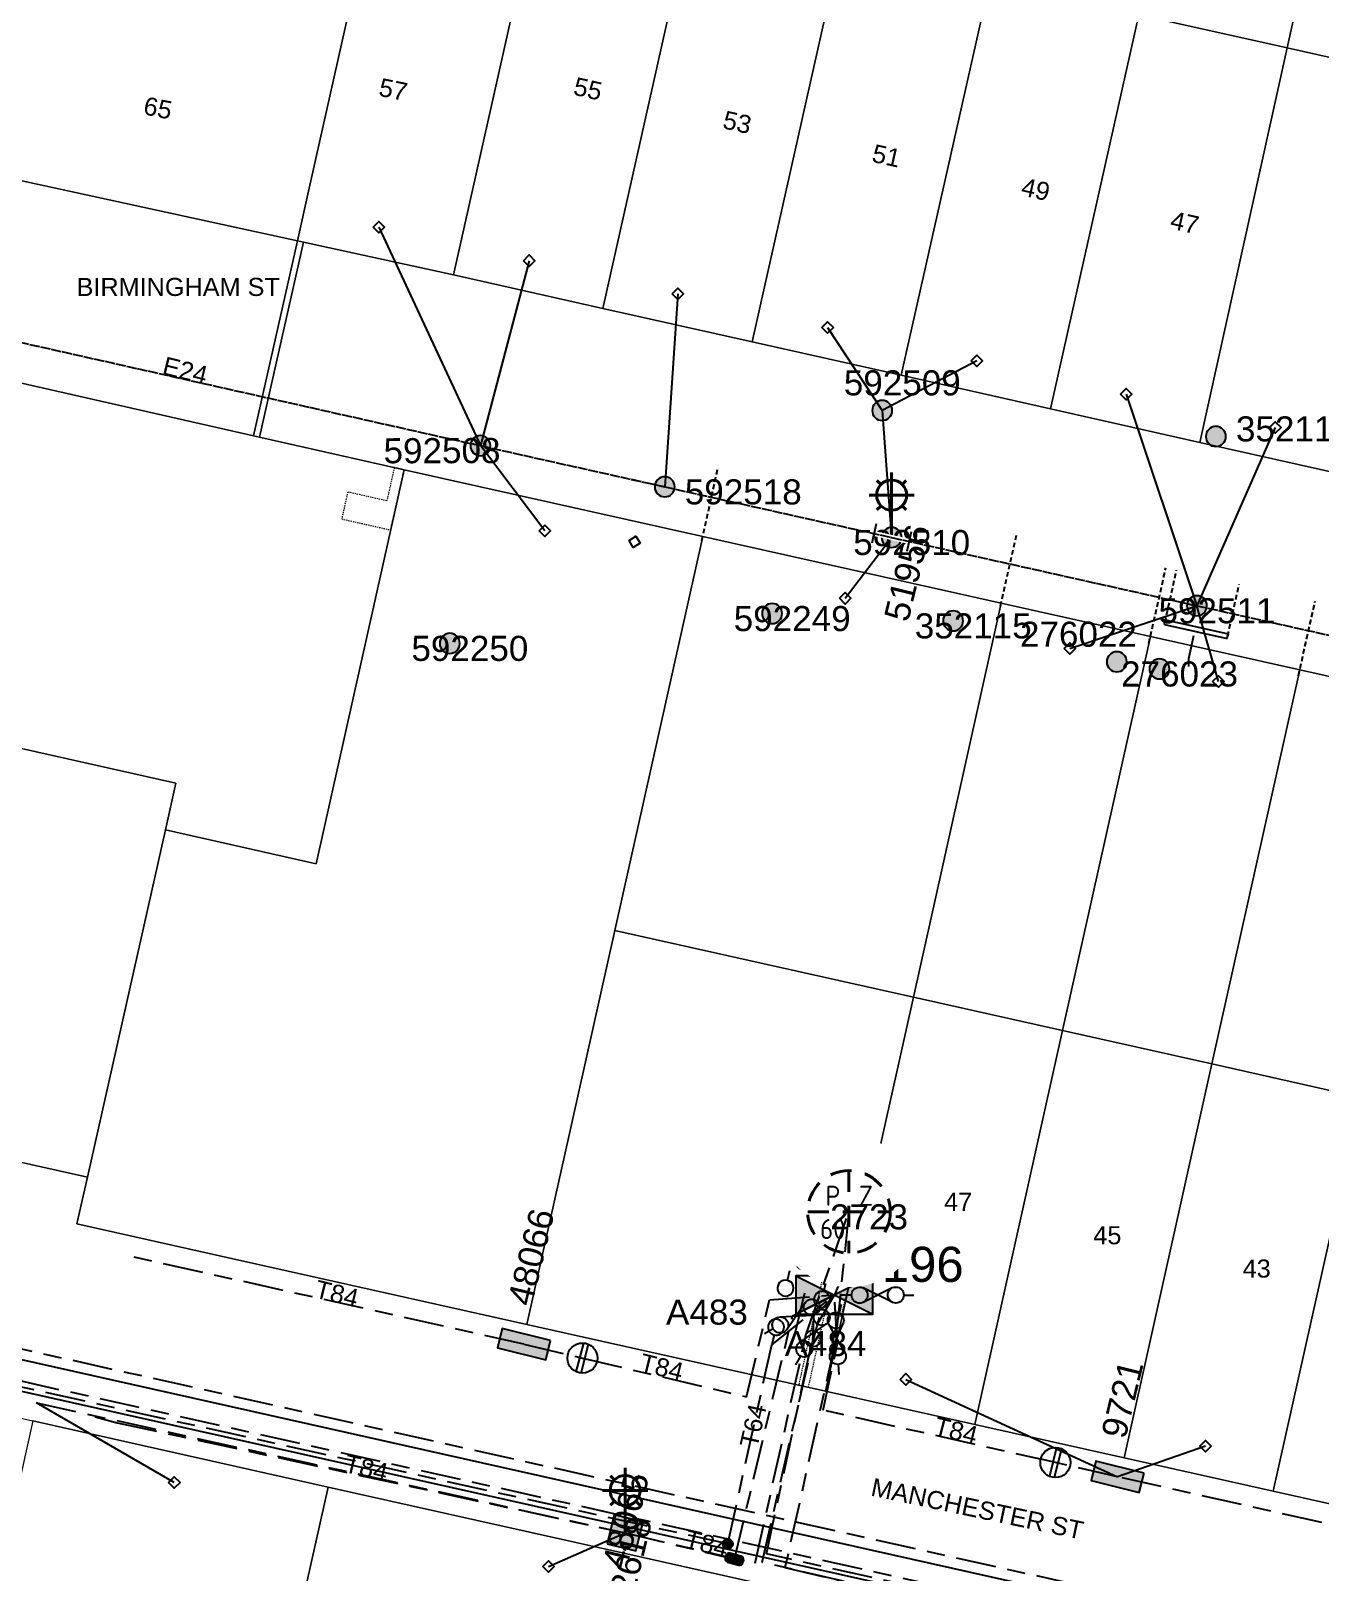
# Model space of a CAD drawing. Header units: metres. Extents: x 311347 to 316656, y 6252667 to 6255486.
# Drawn here: x 313749 to 313877.4, y 6254747.2 to 6254900.8 of the extents above; entities that cross this region are included whole.
import ezdxf
from ezdxf.enums import TextEntityAlignment as Align

# ---------------------------------------------------------------- set-up
doc = ezdxf.new("R2010")
doc.units = ezdxf.units.M
for name, pattern in [('Cable Exist OH', [1, 1, 0]), ('Cable Exist UG', [8.2, 4, -1.2, 1.8, -1.2]), ('Dash', [5, 3, -2]), ('DASHED', [0.75, 0.5, -0.25]), ('HIDDEN', [0.375, 0.25, -0.125]), ('HIDDEN2', [0.1875, 0.125, -0.0625])]:
    doc.linetypes.add(name, pattern=pattern)
doc.layers.get('0').update_dxf_attribs({"color": 6})
for name, color, linetype in [('_User_HV_Exist', 7, 'Continuous'), ('_User_LV_Exist', 7, 'Continuous'), ('Duct_SP_EXT', 7, 'Continuous'), ('Equip_HV_EXT', 7, 'Continuous'), ('Equip_LV_EXT', 7, 'Continuous'), ('Equip_SL_EXT', 7, 'Continuous'), ('Equip_SP_SL_EXT', 7, 'Continuous'), ('Mains_HV_EXT', 7, 'Continuous'), ('Mains_LV_EXT', 7, 'Continuous'), ('Mains_SL_EXT', 7, 'Continuous'), ('Mains_TR_EXT', 7, 'Continuous'), ('Services_SP_EXT', 7, 'Continuous'), ('Sub_SP_EXT', 7, 'Continuous'), ('SupportsOH_SP_TR_HV_LV_SL_EXT', 7, 'Continuous'), ('SupportsUG_SP_LV_EXT', 7, 'Continuous'), ('SupportsUG_SP_LV_SL_EXT', 7, 'Continuous')]:
    doc.layers.add(name, color=color, linetype=linetype)
for name, color, linetype, lineweight in [('Cadastre Buildings_SP_EXT', 9, 'Continuous', 5), ('Cadastre Land Parcels_SP_EXT', 9, 'Continuous', 5), ('Cadastre Other Property_SP_EXT', 9, 'HIDDEN', 5), ('Cadastre Roads_SP_EXT', 7, 'Continuous', 5)]:
    doc.layers.add(name, color=color, linetype=linetype, lineweight=lineweight)
doc.layers.add('UNKNOWN_FEATURES', color=1, linetype='DASHED', plot=False)
doc.styles.add('COLUMN_LABEL', font='arial.ttf')
doc.styles.add('iecARIAL', font='arial.ttf', dxfattribs={"height": 2})
doc.styles.add('IESYMBOL1', font='isocp.shx')
doc.styles.add('POLE_LABEL', font='arial.ttf')
doc.styles.add('SLCP_LABEL', font='arial.ttf', dxfattribs={"height": 3.5})
doc.styles.get("Standard").update_dxf_attribs({"font": 'arial.ttf'})
doc.styles.add('SWITCH_LABEL', font='arial.ttf', dxfattribs={"height": 2.5})
doc.linetypes.add('Cable P UG', pattern='A,6,-0.5,["P",Standard,S=1.7,R=0,X=0.5,Y=-1],-2.9', length=9.4)

# ---------------------------------------------------------------- blocks, each defined once
blk = doc.blocks.new('SUB_PADMOUNT_EXT')
for points in [[(0, 0), (-3.84, 1.92), (-3.84, -1.92)], [(0, 0), (3.84, 1.92), (3.84, -1.92)]]:
    blk.add_hatch(color=256).paths.add_polyline_path(points)
for p, q in [((3.84, 1.92), (-3.84, -1.92)), ((-3.84, 1.92), (3.84, -1.92))]:
    blk.add_line(p, q)
blk.add_lwpolyline([(-3.84, -1.92), (3.84, -1.92), (3.84, 1.92), (-3.84, 1.92)], close=True)
for tag, height, flags, p in [('ASSET_NUM', 3.5, 8, (2, 2)), ('STREET_CODE', 0.2, 9, (1.5, 0)), ('CONSTRUCTED_VOLTAGE', 0.2, 9, (1.5, -0.2)), ('OPERATING_VOLTAGE', 0.2, 9, (1.5, -0.6)), ('ORIENTATION', 0.2, 9, (1.5, -0.8)), ('OWNED_BY', 0.2, 9, (1.5, -1)), ('OPERATED_BY', 0.2, 9, (1.5, -1.2)), ('SECONDARY_VOLTAGE', 0.2, 9, (1.5, -1.6)), ('NO_PHASES', 0.2, 9, (1.5, -0.4)), ('MAINTAINED_BY', 0.2, 9, (1.5, -1.4)), ('STATE', 0.2, 9, (1.5, -1.8)), ('SUBSTATION_TYPE', 0.2, 9, (1.5, -2.2)), ('STREETNAME', 0.2, 9, (1.5, -3)), ('PARENT', 0.2, 9, (1.5, -2)), ('USAGE', 0.2, 9, (1.5, -2.4)), ('LEGEND', 0.2, 9, (1.5, -2.6)), ('LOCATION', 0.2, 9, (1.5, -2.8)), ('SUBURB', 0.2, 9, (1.5, -3.2)), ('Z', 0.2, 1, (1.5, -3.6)), ('NOTES', 0.2, 9, (1.5, -3.4))]:
    blk.add_attdef(tag, text='', height=height, dxfattribs=dict(flags=flags)).set_placement(p, align=Align.MIDDLE_LEFT)
blk = doc.blocks.new('COLUMN_EXT')
blk.add_hatch(color=256).paths.add_polyline_path([(-1.49, 1.48), (-1.49, -1.49), (1.48, -1.49), (1.48, 1.48)])
blk.add_lwpolyline([(-1.49, -1.49), (1.48, -1.49), (1.48, 1.48), (-1.49, 1.48)], close=True)
for tag, height, style, flags, p in [('ASSET_NUM', 2.5, 'COLUMN_LABEL', 8, (2, 2)), ('STRUCTURE_PLANT_NUMBER', 0.2, 'POLE_LABEL', 9, (1.81, 0.03)), ('STREET_CODE', 0.2, 'COLUMN_LABEL', 9, (1.81, -0.2))]:
    blk.add_attdef(tag, text='', height=height, dxfattribs=dict(style=style, flags=flags)).set_placement(p, align=Align.MIDDLE_LEFT)
at = {"flags": 9}
for tag, p in [('COLUMN_TYPE', (1.81, -0.4)), ('OWNED_BY', (1.81, -0.6)), ('STATE', (1.81, -0.8)), ('USAGE', (1.81, -1)), ('STREETNAME', (1.81, -1.6)), ('LEGEND', (1.81, -1.2)), ('LOCATION', (1.81, -1.4)), ('SUBURB', (1.81, -1.8)), ('NOTES', (1.81, -2))]:
    blk.add_attdef(tag, text='', height=0.2, dxfattribs=at).set_placement(p, align=Align.MIDDLE_LEFT)
at = {"flags": 1}
blk.add_attdef('Z', (1.81, -2.35), '', height=0.2, dxfattribs=at)
blk = doc.blocks.new('PILLAR_EXT')
blk.add_hatch(color=256).paths.add_polyline_path([(-2.475, 0.99), (-2.475, -0.99), (2.475, -0.99), (2.475, 0.99)])
blk.add_lwpolyline([(-2.475, -0.99), (2.475, -0.99), (2.475, 0.99), (-2.475, 0.99)], close=True)
at = {"style": 'iecARIAL', "flags": 8}
blk.add_attdef('ASSET_NUM', (1.5, 3.5), '', height=2.5, dxfattribs=at)
for tag, p, flags in [('OWNED_BY', (0, -0.2), 9), ('STATE', (0, -0.4), 9), ('SUPPORT_TYPE', (0, -0.6), 9), ('USAGE', (0, -0.8), 9), ('LEGEND', (0, -1), 9), ('LOCATION', (0, -1.2), 9), ('NOTES', (0, -1.4), 9), ('PARENT', (0, -1.6), 9), ('STREETNAME', (0, -1.8), 9), ('SUBURB', (0, -2), 1)]:
    blk.add_attdef(tag, p, '', height=0.2, dxfattribs=dict(flags=flags))
blk = doc.blocks.new('SL_LANTERN_EXT')
at = {"lineweight": 40}
for p, q in [((0, 1.97), (0, 6.47)), ((-1.46, 5.68), (-1.06, 5.28)), ((1.46, 5.68), (1.06, 5.28)), ((-2.25, 4.22), (2.25, 4.22)), ((-1.46, 2.76), (-1.06, 3.16)), ((1.46, 2.76), (1.06, 3.16)), ((0, 0), (0, 2.72))]:
    blk.add_line(p, q, dxfattribs=at)
blk.add_circle((0, 4.22), 1.5, dxfattribs=at)
at = {"style": 'iecARIAL', "flags": 8}
blk.add_attdef('ASSET_NUM', (1.5, 1.5), '', height=2.5, dxfattribs=at)
for tag, p, height, flags in [('OPERATING_VOLTAGE', (0.98, -1.65), 0.2, 9), ('CONSTRUCTED_VOLTAGE', (0.98, -0.65), 0.2, 9), ('CONTROL_TYPE', (0.98, -0.85), 0.2, 9), ('LANTERN_PURPOSE', (0.98, -1.05), 0.2, 9), ('LANTERN_TYPE', (0.98, -1.25), 0.2, 9), ('NO_PHASES', (0.98, -1.45), 0.2, 9), ('LNUMBER', (2.18, -3.25), 2.5, 8), ('ORIENTATION', (0.98, -1.85), 0.2, 9), ('OWNED_BY', (0.98, -2.05), 0.2, 9), ('STATE', (0.98, -2.25), 0.2, 9), ('USAGE', (0.98, -2.45), 0.2, 9), ('CEXIST', (0.98, -2.65), 0.2, 9), ('CNEW', (0.98, -2.85), 0.2, 9), ('CNUMBER', (0.98, -3.05), 0.2, 9), ('CREMOVE', (0.98, -3.25), 0.2, 9), ('CREPLACE', (0.98, -3.45), 0.2, 9), ('LKINGHEIGHT', (0.98, -3.65), 0.2, 9), ('LBRACKET', (0.98, -3.85), 0.2, 9), ('LBRACKETVOCAB', (0.98, -4.05), 0.2, 9), ('LCATEGORY', (0.98, -4.25), 0.2, 9), ('LCHARGE1', (0.98, -4.45), 0.2, 9), ('LCHARGE1PERCENT', (0.98, -4.65), 0.2, 9), ('LCHARGE2', (0.98, -4.85), 0.2, 9), ('LCHARGE2PERCENT', (0.98, -5.05), 0.2, 9), ('LCHARGE3', (0.98, -5.25), 0.2, 9), ('LCHARGE3PERCENT', (0.98, -5.45), 0.2, 9), ('LEXIST', (0.98, -5.65), 0.2, 9), ('LLAMP', (0.98, -5.85), 0.2, 9), ('LLAMPVOCAB', (0.98, -6.05), 0.2, 9), ('LMAST', (0.98, -6.25), 0.2, 9), ('LMASTVOCAB', (0.98, -6.45), 0.2, 9), ('LNEW', (0.98, -6.65), 0.2, 9), ('LANTNUMBER', (0.98, -6.85), 0.2, 9), ('LOUTREACH', (0.98, -7.25), 0.2, 9), ('LOUTREACHVOCAB', (0.98, -7.45), 0.2, 9), ('LRATECODE', (0.98, -7.65), 0.2, 9), ('LREMOVE', (0.98, -7.85), 0.2, 9), ('STREETNAME', (0.98, -9.25), 0.2, 9), ('LREPLACE', (0.98, -8.05), 0.2, 9), ('LTYPE', (0.98, -8.25), 0.2, 9), ('LTYPEVOCAB', (0.98, -8.45), 0.2, 9), ('LEGEND', (0.98, -8.65), 0.2, 9), ('LOCATION', (0.98, -8.85), 0.2, 9), ('NOTES', (0.98, -9.05), 0.2, 9), ('SUBURB', (0.98, -9.45), 0.2, 1)]:
    blk.add_attdef(tag, p, '', height=height, dxfattribs=dict(flags=flags))
blk = doc.blocks.new('CCP_EXT')
at = {"flags": 9}
for tag, p in [('LIFE_SUPPORT', (0, -1.6)), ('STATE', (0, -1.8)), ('NOTES', (0, -2))]:
    blk.add_attdef(tag, text='', height=0.2, dxfattribs=at).set_placement(p, align=Align.MIDDLE_LEFT)
blk.add_wipeout([(0, 0.57), (0.57, 0), (0, -0.57), (-0.57, 0)])
blk.add_lwpolyline([(-0.57, 0), (0, 0.57), (0.57, 0), (0, -0.57), (-0.57, 0)])
at = {"flags": 1}
blk.add_attdef('Z', (0, 0), '', height=0.2, dxfattribs=at)
at = {"flags": 9}
for tag, p in [('CCP_TYPE', (0, 0)), ('CONSTRUCTED_VOLTAGE', (0, -0.2)), ('OPERATING_VOLTAGE', (0, -0.6)), ('ORIENTATION', (0, -0.8)), ('OWNED_BY', (0, -1)), ('NO_PHASES', (0, -0.4)), ('USAGE', (0, -1.2)), ('LEGEND', (0, -1.4))]:
    blk.add_attdef(tag, text='', height=0.2, dxfattribs=at).set_placement(p, align=Align.MIDDLE_LEFT)
blk = doc.blocks.new('POLE_EXT')
blk.add_hatch(color=256).paths.add_polyline_path([(-1, 0, 1), (1, 0, 1)])
blk.add_lwpolyline([(-1, 0, 1), (1, 0, 1)], format="xyb", close=True)
for tag, height, flags, p in [('pNumber', 2.5, 8, (-17.84, 2.07)), ('OWNED_BY', 0.2, 9, (1.35, -0.4)), ('SPECIAL_USE', 0.2, 9, (1.35, -0.8)), ('STATE', 0.2, 9, (1.35, -1)), ('cLV', 0.2, 9, (1.35, -1.4)), ('hDepth', 0.2, 9, (1.35, -1.6)), ('PARENT', 0.2, 9, (1.35, -0.6)), ('USAGE', 0.2, 9, (1.35, -1.2)), ('hDia', 0.2, 9, (1.35, -1.8)), ('cHV', 0.2, 9, (1.35, -2)), ('LBRACKET', 0.2, 9, (1.35, -2.2)), ('LExisting', 0.2, 9, (1.35, -2.4)), ('LANTNUMBER', 0.2, 9, (1.35, -2.6)), ('LOther', 0.2, 9, (1.35, -2.8)), ('LRemove', 0.2, 9, (1.35, -3)), ('cLinedev', 0.2, 9, (1.35, -3.4)), ('pExisting', 0.2, 9, (1.35, -3.8)), ('pFooting', 0.2, 9, (1.35, -4.4)), ('pNew', 0.2, 9, (1.35, -4.6)), ('LEGEND', 0.2, 9, (1.35, -3.2)), ('LOCATION', 0.2, 9, (1.35, -3.6)), ('PFNUMBER', 0.2, 9, (1.35, -4)), ('NEWPFNUMBER', 0.2, 9, (1.35, -4.2)), ('pRelocate', 0.2, 9, (1.35, -5)), ('pRemove', 0.2, 9, (1.35, -5.2)), ('pReplace', 0.2, 9, (1.35, -5.4)), ('pStay', 0.2, 9, (1.35, -5.6)), ('pType', 0.2, 9, (1.35, -5.8)), ('cspan', 0.2, 9, (1.35, -6)), ('STREETNAME', 0.2, 9, (1.35, -6.2)), ('SUBURB', 0.2, 9, (1.35, -6.4)), ('OPERATED_BY', 0.2, 9, (1.36, -7.01)), ('NOTES', 0.2, 9, (1.35, -6.6)), ('MAINTAINED_BY', 0.2, 9, (1.36, -6.81))]:
    blk.add_attdef(tag, text='', height=height, dxfattribs=dict(flags=flags)).set_placement(p, align=Align.MIDDLE_LEFT)
at = {"style": 'POLE_LABEL'}
for tag, height, flags, p in [('ASSET_NUM', 2.5, 8, (2, 2)), ('STRUCTURE_PLANT_NUMBER', 0.2, 9, (1.35, 0.03)), ('STREET_CODE', 0.2, 9, (1.35, -0.2))]:
    blk.add_attdef(tag, text='', height=height, dxfattribs=dict(at, flags=flags)).set_placement(p, align=Align.MIDDLE_LEFT)
at = {"flags": 1}
blk.add_attdef('Z', (1.35, -7.33), '', height=0.2, dxfattribs=at)
blk = doc.blocks.new('LV_STJ_EXT')
h = blk.add_hatch(color=256)
edge = h.paths.add_edge_path()
edge.add_ellipse((-0.59, 0.13), major_axis=(0.226, 0.226), ratio=1, start_angle=45, end_angle=135)
edge.add_line((-0.91, 0.13), (-0.91, -0.13))
edge.add_ellipse((-0.59, -0.13), major_axis=(0.226, 0.226), ratio=1, start_angle=135, end_angle=225)
edge.add_line((-0.59, -0.45), (0.59, -0.45))
edge.add_ellipse((0.59, -0.13), major_axis=(-0.226, 0.226), ratio=1, start_angle=135, end_angle=225)
edge.add_line((0.91, -0.13), (0.91, 0.13))
edge.add_ellipse((0.59, 0.13), major_axis=(-0.226, 0.226), ratio=1, start_angle=225, end_angle=315)
edge.add_line((0.59, 0.45), (-0.59, 0.45))
blk.add_lwpolyline([(-0.91, 0.13), (-0.91, -0.13, 0.414214), (-0.59, -0.45), (0.59, -0.45, 0.414214), (0.91, -0.13), (0.91, 0.13, 0.414214), (0.59, 0.45), (-0.59, 0.45, 0.414214)], format="xyb", close=True)
at = {"flags": 1}
blk.add_attdef('Z', (0, 0), '', height=0.2, dxfattribs=at)
at = {"flags": 9}
for tag, p in [('ORIENTATION', (0, 0)), ('USAGE', (0, -0.2)), ('LEGEND', (0, -0.4)), ('NOTES', (0, -0.6))]:
    blk.add_attdef(tag, text='', height=0.2, dxfattribs=at).set_placement(p, align=Align.MIDDLE_LEFT)
blk = doc.blocks.new('LV_UG_LINKS_CLOSED_EXT')
blk.add_wipeout([(-1.06, 1.06), (-1.18, 0.92), (-1.29, 0.76), (-1.37, 0.59), (-1.43, 0.42), (-1.48, 0.23), (-1.49, 0.05), (-1.49, -0.14), (-1.46, -0.33), (-1.41, -0.51), (-1.33, -0.68), (-1.24, -0.84), (-1.12, -0.99), (-0.99, -1.12), (-0.84, -1.24), (-0.68, -1.33), (-0.51, -1.41), (-0.33, -1.46), (-0.14, -1.49), (0.05, -1.49), (0.23, -1.48), (0.42, -1.43), (0.59, -1.37), (0.76, -1.29), (0.92, -1.18), (1.06, -1.06), (1.18, -0.92), (1.29, -0.76), (1.37, -0.59), (1.43, -0.42), (1.48, -0.23), (1.49, -0.05), (1.49, 0.14), (1.46, 0.33), (1.41, 0.51), (1.33, 0.68), (1.24, 0.84), (1.12, 0.99), (0.99, 1.12), (0.84, 1.24), (0.68, 1.33), (0.51, 1.41), (0.33, 1.46), (0.14, 1.49), (-0.05, 1.49), (-0.23, 1.48), (-0.42, 1.43), (-0.59, 1.37), (-0.76, 1.29), (-0.92, 1.18)])
for p, q in [((-0.25, -1.48), (-0.25, 1.48)), ((0.25, -1.48), (0.25, 1.48))]:
    blk.add_line(p, q)
blk.add_circle((0, 0), 1.5)
at = {"flags": 9}
for tag, p in [('ACTUAL_STATUS', (0, 0)), ('CONSTRUCTED_VOLTAGE', (0, -0.2)), ('OPERATING_VOLTAGE', (0, -0.6)), ('ORIENTATION', (0, -0.8)), ('STATE', (0, -1)), ('SWITCH_TYPE', (0, -1.2)), ('NO_PHASES', (0, -0.4)), ('USAGE', (0, -1.4)), ('NOTES', (0, -1.6))]:
    blk.add_attdef(tag, text='', height=0.2, dxfattribs=at).set_placement(p, align=Align.MIDDLE_LEFT)
at = {"flags": 1}
blk.add_attdef('Z', (0, 0), '', height=0.2, dxfattribs=at)
blk = doc.blocks.new('LV_UG_DFUSE_CLOSED_EXT')
for points in [[(1, 0), (0, 0)], [(5.04, 0.73), (2.16, -0.72)], [(5.05, -0.71), (2.16, 0.72)], [(6.2, 0.01), (7.2, 0.01)]]:
    blk.add_lwpolyline(points)
for centre in [(1.8, 0), (5.4, 0.01)]:
    blk.add_circle(centre, 0.8)
at = {"flags": 9}
for tag, p in [('ACTUAL_STATUS', (0, 0)), ('CONSTRUCTED_VOLTAGE', (0, -0.2)), ('OPERATING_VOLTAGE', (0, -0.6)), ('ORIENTATION', (0, -0.8)), ('STATE', (0, -1)), ('SWITCH_TYPE', (0, -1.2)), ('NO_PHASES', (0, -0.4)), ('USAGE', (0, -1.4)), ('NOTES', (0, -1.6))]:
    blk.add_attdef(tag, text='', height=0.2, dxfattribs=at).set_placement(p, align=Align.MIDDLE_LEFT)
at = {"flags": 1}
blk.add_attdef('Z', (0, 0), '', height=0.2, dxfattribs=at)
blk = doc.blocks.new('SWG_HOLEC_SU_EXT')
blk.add_line((1.8, -2), (5.8, -2))
for points in [[(1, 0), (0, 0)], [(6.6, 0), (7.6, 0)]]:
    blk.add_lwpolyline(points)
for points in [[(1.8, -0.8, 1), (1.8, 0.8, 1)], [(5.8, -0.8, 1), (5.8, 0.8, 1)]]:
    blk.add_lwpolyline(points, format="xyb", close=True)
at = {"style": 'SWITCH_LABEL', "flags": 8}
blk.add_attdef('ASSET_NUM', text='', height=2.5, rotation=179.9544, dxfattribs=at).set_placement((-2.4, 0), align=Align.MIDDLE_LEFT)
at = {"flags": 1}
blk.add_attdef('Z', (0, 0), '', height=0.2, dxfattribs=at)
at = {"flags": 9}
for tag, p in [('ACTUAL_STATUS', (0, -0.4)), ('CONSTRUCTED_VOLTAGE', (0, -0.6)), ('OPERATING_VOLTAGE', (0, -1)), ('ORIENTATION', (0, -1.2)), ('OWNED_BY', (0, -1.4)), ('NO_PHASES', (0, -0.8)), ('PARENT', (0, -1.6)), ('STATE', (0, -1.8)), ('SWITCH_TYPE', (0, -2)), ('STREETNAME', (0, -2.6)), ('SUBURB', (0, -2.8)), ('USAGE', (0, -2.2)), ('LOCATION', (0, -2.4)), ('NOTES', (0, -3))]:
    blk.add_attdef(tag, text='', height=0.2, dxfattribs=at).set_placement(p, align=Align.MIDDLE_LEFT)
at = {"style": 'SWITCH_LABEL', "flags": 9}
blk.add_attdef('STREET_CODE', text='', height=0.2, dxfattribs=at).set_placement((0, -0.2), align=Align.MIDDLE_LEFT)
blk = doc.blocks.new('End Shackle_EXT')
at = {"flags": 9}
for tag, p in [('STATE', (0, -1.2)), ('USAGE', (0, -1.4)), ('NOTES', (0, -1.6))]:
    blk.add_attdef(tag, text='', height=0.2, dxfattribs=at).set_placement(p, align=Align.MIDDLE_LEFT)
blk.add_wipeout([(0, 0.25), (1.81, 0.25), (1.82, -0.25), (0, -0.25)])
blk.add_line((1.81, -1), (1.81, 1))
at = {"flags": 1}
blk.add_attdef('Z', (0, 0), '', height=0.2, dxfattribs=at)
at = {"flags": 9}
for tag, p in [('CONNECTOR_TYPE', (0, 0)), ('CONSTRUCTED_VOLTAGE', (0, -0.2)), ('OPERATING_VOLTAGE', (0, -0.6)), ('ORIENTATION', (0, -0.8)), ('OWNED_BY', (0, -1)), ('NO_PHASES', (0, -0.4))]:
    blk.add_attdef(tag, text='', height=0.2, dxfattribs=at).set_placement(p, align=Align.MIDDLE_LEFT)
blk = doc.blocks.new('SLCP_ZELL_EXT')
blk.add_wipeout([(-0.24, 7.5), (-0.71, 7.47), (-1.17, 7.41), (-1.64, 7.32), (-2.09, 7.21), (-2.54, 7.06), (-2.98, 6.89), (-3.41, 6.69), (-3.82, 6.46), (-4.22, 6.21), (-4.6, 5.93), (-4.96, 5.63), (-5.31, 5.31), (-5.63, 4.96), (-5.93, 4.6), (-6.21, 4.22), (-6.46, 3.82), (-6.69, 3.41), (-6.89, 2.98), (-7.06, 2.54), (-7.21, 2.09), (-7.32, 1.64), (-7.41, 1.17), (-7.47, 0.71), (-7.5, 0.24), (-7.5, -0.24), (-7.47, -0.71), (-7.41, -1.17), (-7.32, -1.64), (-7.21, -2.09), (-7.06, -2.54), (-6.89, -2.98), (-6.69, -3.41), (-6.46, -3.82), (-6.21, -4.22), (-5.93, -4.6), (-5.63, -4.96), (-5.31, -5.31), (-4.96, -5.63), (-4.6, -5.93), (-4.22, -6.21), (-3.82, -6.46), (-3.41, -6.69), (-2.98, -6.89), (-2.54, -7.06), (-2.09, -7.21), (-1.64, -7.32), (-1.17, -7.41), (-0.71, -7.47), (-0.24, -7.5), (0.24, -7.5), (0.71, -7.47), (1.17, -7.41), (1.64, -7.32), (2.09, -7.21), (2.54, -7.06), (2.98, -6.89), (3.41, -6.69), (3.82, -6.46), (4.22, -6.21), (4.6, -5.93), (4.96, -5.63), (5.31, -5.31), (5.63, -4.96), (5.93, -4.6), (6.21, -4.22), (6.46, -3.82), (6.69, -3.41), (6.89, -2.98), (7.06, -2.54), (7.21, -2.09), (7.32, -1.64), (7.41, -1.17), (7.47, -0.71), (7.5, -0.24), (7.5, 0.24), (7.47, 0.71), (7.41, 1.17), (7.32, 1.64), (7.21, 2.09), (7.06, 2.54), (6.89, 2.98), (6.69, 3.41), (6.46, 3.82), (6.21, 4.22), (5.93, 4.6), (5.63, 4.96), (5.31, 5.31), (4.96, 5.63), (4.6, 5.93), (4.22, 6.21), (3.82, 6.46), (3.41, 6.69), (2.98, 6.89), (2.54, 7.06), (2.09, 7.21), (1.64, 7.32), (1.17, 7.41), (0.71, 7.47), (0.24, 7.5)])
at = {"linetype": 'Dash', "lineweight": 40, "ltscale": 0.7}
for p, q in [((0, 4.11), (0, -4.11)), ((-4.11, 0), (4.11, 0))]:
    blk.add_line(p, q, dxfattribs=at)
blk.add_circle((0, 0), 4.11, dxfattribs=at)
at = {"lineweight": 40, "style": 'IESYMBOL1'}
for s, p in [('P', (-1.6, 0)), ('Z', (1.7, 0)), ('60', (-1.61, -3.31))]:
    blk.add_text(s, height=2, dxfattribs=at).set_placement(p, align=Align.BOTTOM_CENTER)
at = {"style": 'SLCP_LABEL'}
for tag, height, flags, p in [('ASSET_NUM', 2.5, 8, (2, 2)), ('STREET_CODE', 0.2, 9, (0, -0.2))]:
    blk.add_attdef(tag, text='', height=height, dxfattribs=dict(at, flags=flags)).set_placement(p, align=Align.MIDDLE_LEFT)
at = {"flags": 1}
blk.add_attdef('Z', (0, 0), '', height=0.2, dxfattribs=at)
at = {"flags": 9}
for tag, p in [('CONSTRUCTED_VOLTAGE', (0, -0.4)), ('CONTROL_TYPE', (0, -0.6)), ('OPERATING_VOLTAGE', (0, -1)), ('ORIENTATION', (0, -1.2)), ('OWNED_BY', (0, -1.4)), ('NO_PHASES', (0, -0.8)), ('USAGE', (0, -1.6)), ('STATE', (0, -2)), ('LOCATION', (0, -1.8)), ('NOTES', (0, -2.2))]:
    blk.add_attdef(tag, text='', height=0.2, dxfattribs=at).set_placement(p, align=Align.MIDDLE_LEFT)
blk = doc.blocks.new('CONNECTOR_NODE_EXT')
h = blk.add_hatch(color=256)
edge = h.paths.add_edge_path()
edge.add_arc((0, 0), 0.5, 0, 360)
blk.add_circle((0, 0), 0.5)
at = {"flags": 1}
blk.add_attdef('Z', (0, 0), '', height=0.2, dxfattribs=at)
at = {"flags": 9}
for tag, p in [('CONNECTOR_TYPE', (0, 0)), ('CONSTRUCTED_VOLTAGE', (0, -0.2)), ('OPERATING_VOLTAGE', (0, -0.6)), ('ORIENTATION', (0, -0.8)), ('SUBTYPE', (0, -1)), ('NO_PHASES', (0, -0.4)), ('USAGE', (0, -1.2)), ('NOTES', (0, -1.4))]:
    blk.add_attdef(tag, text='', height=0.2, dxfattribs=at).set_placement(p, align=Align.MIDDLE_LEFT)

msp = doc.modelspace()

# ---------------------------------------------------------------- linework, layer by layer
at = {"layer": 'Cadastre Buildings_SP_EXT', "linetype": 'Continuous'}
for points in [[(313732.3, 6254832.75), (313763.4, 6254825.8), (313762.36, 6254821.13), (313777.4, 6254817.75), (313786.15, 6254857.01), (313771.86, 6254860.23), (313771.75, 6254860.26), (313771.15, 6254860.39), (313743.16, 6254866.74), (313739.26, 6254863.82), (313732.3, 6254832.75)], [(313762.36, 6254821.13), (313763.4, 6254825.8), (313732.3, 6254832.75), (313727.9, 6254813.11), (313723.5, 6254793.48), (313754.59, 6254786.54), (313762.36, 6254821.13)], [(313902.51, 6254748.59), (313911.27, 6254787.83), (313896.4, 6254791.18), (313881.52, 6254794.48), (313872.76, 6254755.23), (313902.51, 6254748.59)]]:
    msp.add_lwpolyline(points, close=True, dxfattribs=at)
at = {"layer": 'Cadastre Land Parcels_SP_EXT', "linetype": 'Continuous'}
for points in [[(313882.88, 6254938.34), (313868.18, 6254941.63), (313859.37, 6254902.36), (313874.15, 6254899.06), (313882.88, 6254938.34)], [(313874.15, 6254899.06), (313881.7, 6254897.37), (313884.7, 6254911.05), (313888.83, 6254929.54), (313891.3, 6254936.46), (313882.88, 6254938.34), (313874.15, 6254899.06)], [(313775.52, 6254879.83), (313776.11, 6254879.7), (313791.07, 6254876.44), (313799.88, 6254915.71), (313784.38, 6254919.3), (313781.02, 6254904.33), (313776.63, 6254884.79), (313775.52, 6254879.83)], [(313805.95, 6254873.1), (313814.75, 6254912.37), (313799.88, 6254915.71), (313791.07, 6254876.44), (313805.95, 6254873.1)], [(313820.82, 6254869.77), (313829.63, 6254909.03), (313814.75, 6254912.37), (313805.95, 6254873.1), (313820.82, 6254869.77)], [(313776.63, 6254884.79), (313781.02, 6254904.34), (313749.89, 6254911.29), (313745.51, 6254891.73), (313744.95, 6254889.23), (313747, 6254886.05), (313775.52, 6254879.83), (313776.63, 6254884.79)], [(313835.69, 6254866.43), (313844.5, 6254905.7), (313829.63, 6254909.03), (313820.82, 6254869.77), (313835.69, 6254866.43)], [(313850.56, 6254863.09), (313859.37, 6254902.36), (313844.5, 6254905.7), (313835.69, 6254866.43), (313850.56, 6254863.09)], [(313865.43, 6254859.75), (313874.15, 6254899.06), (313859.37, 6254902.36), (313850.56, 6254863.09), (313865.43, 6254859.75)], [(313889.02, 6254895.73), (313881.7, 6254897.37), (313874.15, 6254899.06), (313865.43, 6254859.75), (313880.3, 6254856.41), (313889.02, 6254895.73)], [(313771.15, 6254860.39), (313771.75, 6254860.26), (313776.11, 6254879.7), (313775.52, 6254879.83), (313771.15, 6254860.39)], [(313890.27, 6254833.75), (313875.4, 6254837.07), (313866.65, 6254797.81), (313881.52, 6254794.48), (313890.27, 6254833.75)], [(313843.02, 6254761.88), (313851.77, 6254801.13), (313836.9, 6254804.45), (313828.14, 6254765.2), (313843.02, 6254761.88)], [(313866.65, 6254797.81), (313851.77, 6254801.13), (313843.02, 6254761.88), (313857.89, 6254758.56), (313866.65, 6254797.81)], [(313881.52, 6254794.48), (313866.65, 6254797.81), (313857.89, 6254758.56), (313872.76, 6254755.23), (313881.52, 6254794.48)]]:
    msp.add_lwpolyline(points, close=True, dxfattribs=at)
at = {"layer": 'Cadastre Other Property_SP_EXT', "linetype": 'HIDDEN2'}
for points in [[(313786.15, 6254857.02), (313785.17, 6254857.24), (313784.43, 6254853.92), (313780.53, 6254854.8), (313779.93, 6254852.12), (313784.81, 6254851.02), (313786.15, 6254857.02)], [(313826.44, 6254765.59), (313828.09, 6254773.03), (313829.72, 6254772.67), (313830.78, 6254777.04), (313828.1, 6254777.64), (313825.46, 6254765.81), (313826.44, 6254765.59)]]:
    msp.add_lwpolyline(points, close=True, dxfattribs=at)
at = {"layer": 'Cadastre Roads_SP_EXT', "linetype": 'Continuous'}
msp.add_lwpolyline([(313739.26, 6254863.82), (313743.16, 6254866.74), (313771.15, 6254860.39), (313775.52, 6254879.83), (313747, 6254886.04), (313744.95, 6254889.23), (313739.26, 6254863.82)], close=True, dxfattribs=at)
at = {"layer": 'Duct_SP_EXT'}
for p, q in [((313861.92, 6254841.59), (313861.97, 6254841.82)), ((313861.92, 6254841.59), (313868.16, 6254840.19)), ((313862.02, 6254842.06), (313861.97, 6254841.82)), ((313862.02, 6254842.06), (313868.27, 6254840.66)), ((313868.16, 6254840.19), (313868.21, 6254840.43)), ((313868.27, 6254840.66), (313868.21, 6254840.43))]:
    msp.add_line(p, q, dxfattribs=at)
at = {"layer": 'Duct_SP_EXT', "linetype": 'Continuous'}
msp.add_lwpolyline([(313864.36, 6254837.41), (313864.35, 6254838.22), (313864.86, 6254840.5)], dxfattribs=at)
at = {"layer": 'Mains_HV_EXT', "linetype": 'Cable Exist UG'}
for points in [[(313822.79, 6254769.83), (313829.03, 6254774.79)], [(313826.47, 6254768.69), (313827.77, 6254773.39), (313829.03, 6254774.79)], [(313818.4, 6254749.98), (313822.79, 6254769.83)]]:
    msp.add_lwpolyline(points, dxfattribs=at)
at = {"layer": 'Mains_LV_EXT', "linetype": 'Cable Exist OH'}
for points in [[(313725.22, 6254874.82), (313793.75, 6254859.42)], [(313793.75, 6254859.42), (313810.54, 6254855.67)]]:
    msp.add_lwpolyline(points, dxfattribs=at)
at = {"layer": 'Mains_LV_EXT', "linetype": 'Cable Exist UG'}
for points in [[(313798.09, 6254769.88), (313758.97, 6254778.62)], [(313819.06, 6254748.46), (313824.86, 6254772.72), (313829.03, 6254774.79)], [(313925.61, 6254741.38), (313857.24, 6254756.66)], [(313808.17, 6254751.08), (313819.06, 6254748.46)]]:
    msp.add_lwpolyline(points, dxfattribs=at)
at = {"layer": 'Services_SP_EXT'}
msp.add_lwpolyline([(313833.79, 6254862.93), (313834.73, 6254850.27)], dxfattribs=at)
at = {"layer": 'UNKNOWN_FEATURES'}
for points in [[(313815.81, 6254849.96), (313817.43, 6254857.21)], [(313845.58, 6254843.44), (313847.18, 6254850.56)], [(313860.36, 6254839.7), (313862.05, 6254847.24)], [(313861.97, 6254841.82), (313863.13, 6254847)], [(313868.21, 6254840.43), (313869.37, 6254845.6)], [(313875.26, 6254836.49), (313876.93, 6254843.91)]]:
    msp.add_lwpolyline(points, dxfattribs=at)

# ---------------------------------------------------------------- block references
at = {"layer": 'Equip_HV_EXT'}
ref = msp.add_blockref('SWG_HOLEC_SU_EXT', (313822.79, 6254769.83), dxfattribs=dict(at, rotation=76.42574894431918))
ref.add_attrib('ASSET_NUM', 'A483', dxfattribs={"layer": '0', "height": 2.5, "style": 'SWITCH_LABEL'}).set_placement((313820.4, 6254771.08), align=Align.BOTTOM_RIGHT)
ref = msp.add_blockref('SWG_HOLEC_SU_EXT', (313826.47, 6254768.69), dxfattribs=dict(at, rotation=76.8409159815845))
ref.add_attrib('ASSET_NUM', 'A484', dxfattribs={"layer": '0', "height": 2.5, "style": 'SWITCH_LABEL'}).set_placement((313824.07, 6254769.94), align=Align.MIDDLE_LEFT)
msp.add_blockref('CONNECTOR_NODE_EXT', (313818.4, 6254749.98), dxfattribs=at)
at = {"layer": 'Equip_LV_EXT'}
for name, p, rotation in [('LV_UG_DFUSE_CLOSED_EXT', (313828.34, 6254774.45), 209.2820771337988), ('LV_UG_DFUSE_CLOSED_EXT', (313828.64, 6254774.12), 240.9113065684089), ('LV_UG_DFUSE_CLOSED_EXT', (313829.07, 6254774.06), 273.0372216292465), ('LV_STJ_EXT', (313819.06, 6254748.46), 345.3328988752869)]:
    msp.add_blockref(name, p, dxfattribs=dict(at, rotation=rotation))
msp.add_blockref('LV_UG_DFUSE_CLOSED_EXT', (313829.74, 6254774.77), dxfattribs=at)
at = {"layer": 'Equip_SP_SL_EXT'}
ref = msp.add_blockref('SL_LANTERN_EXT', (313834.73, 6254850.27), dxfattribs=at)
ref.add_attrib('ASSET_NUM', '51956', dxfattribs={"layer": '0', "height": 2.5, "rotation": 76.3551, "style": 'iecARIAL'}).set_placement((313836.23, 6254851.77), align=Align.TOP_RIGHT)
ref = msp.add_blockref('SL_LANTERN_EXT', (313808.17, 6254751.08), dxfattribs=at)
ref.add_attrib('ASSET_NUM', '52618', dxfattribs={"layer": '0', "height": 2.5, "rotation": 76.2961, "style": 'iecARIAL'}).set_placement((313809.67, 6254752.58), align=Align.MIDDLE_RIGHT)
at = {"layer": 'Services_SP_EXT'}
for p in [(313800.17, 6254850.93), (313830.1, 6254844.21), (313852.49, 6254839.21), (313763.25, 6254756.09), (313800.54, 6254747.74)]:
    msp.add_blockref('CCP_EXT', p, dxfattribs=at)
at = {"layer": 'Services_SP_EXT', "rotation": 166.2120318344903}
msp.add_blockref('CCP_EXT', (313809.12, 6254849.84), dxfattribs=at)
at = {"layer": 'Sub_SP_EXT'}
ref = msp.add_blockref('SUB_PADMOUNT_EXT', (313829.03, 6254774.79), dxfattribs=at)
ref.add_attrib('ASSET_NUM', '7196', dxfattribs={"layer": '0', "height": 3.5}).set_placement((313831.03, 6254775.04), align=Align.BOTTOM_LEFT)
at = {"layer": 'SupportsOH_SP_TR_HV_LV_SL_EXT'}
ref = msp.add_blockref('POLE_EXT', (313833.79, 6254862.93), dxfattribs=at)
ref.add_attrib('ASSET_NUM', '592509', dxfattribs={"layer": '0', "height": 2.5, "style": 'POLE_LABEL'}).set_placement((313835.79, 6254863.68), align=Align.BOTTOM_CENTER)
ref = msp.add_blockref('POLE_EXT', (313793.75, 6254859.42), dxfattribs=at)
ref.add_attrib('ASSET_NUM', '592508', dxfattribs={"layer": '0', "height": 2.5, "rotation": 0.0695, "style": 'POLE_LABEL'}).set_placement((313795.75, 6254860.18), align=Align.TOP_RIGHT)
ref = msp.add_blockref('POLE_EXT', (313812.12, 6254855.32), dxfattribs=at)
ref.add_attrib('ASSET_NUM', '592518', dxfattribs={"layer": '0', "height": 2.5, "rotation": 359.9588, "style": 'POLE_LABEL'}).set_placement((313814.12, 6254856.07), align=Align.TOP_LEFT)
ref = msp.add_blockref('POLE_EXT', (313834.73, 6254850.27), dxfattribs=at)
ref.add_attrib('ASSET_NUM', '592510', dxfattribs={"layer": '0', "height": 2.5, "rotation": 359.9319, "style": 'POLE_LABEL'}).set_placement((313836.73, 6254851.02), align=Align.TOP_CENTER)
ref = msp.add_blockref('POLE_EXT', (313865.15, 6254843.47), dxfattribs=at)
ref.add_attrib('ASSET_NUM', '592511', dxfattribs={"layer": '0', "height": 2.5, "rotation": 0.0313, "style": 'POLE_LABEL'}).set_placement((313867.15, 6254844.22), align=Align.TOP_CENTER)
ref = msp.add_blockref('POLE_EXT', (313840.86, 6254841.96), dxfattribs=at)
ref.add_attrib('ASSET_NUM', '352115', dxfattribs={"layer": '0', "height": 2.5, "style": 'POLE_LABEL'}).set_placement((313842.86, 6254842.71), align=Align.TOP_CENTER)
ref = msp.add_blockref('POLE_EXT', (313790.7, 6254839.72), dxfattribs=at)
ref.add_attrib('ASSET_NUM', '592250', dxfattribs={"layer": '0', "height": 2.5, "style": 'POLE_LABEL'}).set_placement((313792.7, 6254840.47), align=Align.TOP_CENTER)
at = {"layer": 'SupportsUG_SP_LV_EXT'}
ref = msp.add_blockref('PILLAR_EXT', (313798.09, 6254769.88), dxfattribs=dict(at, rotation=166.2110314319909))
ref.add_attrib('ASSET_NUM', '48066', dxfattribs={"layer": '0', "height": 2.5, "rotation": 76.3437, "style": 'iecARIAL'}).set_placement((313799.59, 6254773.38), align=Align.BOTTOM_LEFT)
ref = msp.add_blockref('PILLAR_EXT', (313857.24, 6254756.66), dxfattribs=dict(at, rotation=166.2150330419891))
ref.add_attrib('ASSET_NUM', '9721', dxfattribs={"layer": '0', "height": 2.5, "rotation": 76.3413, "style": 'iecARIAL'}).set_placement((313858.74, 6254760.16), align=Align.BOTTOM_LEFT)
at = {"layer": 'SupportsUG_SP_LV_SL_EXT'}
ref = msp.add_blockref('COLUMN_EXT', (313808.17, 6254751.08), dxfattribs=dict(at, rotation=346.2857822559986))
ref.add_attrib('ASSET_NUM', '48065', dxfattribs={"layer": '0', "height": 2.5, "rotation": 76.322, "style": 'COLUMN_LABEL'}).set_placement((313810.17, 6254751.83), align=Align.BOTTOM_CENTER)

# ---------------------------------------------------------------- texts
at = {"layer": 'Cadastre Land Parcels_SP_EXT'}
for s, rotation, p in [('57', 348.7416, (313783.52, 6254894.3)), ('55', 347.4052, (313802.91, 6254894.41)), ('65', 348.7419, (313760.07, 6254892.46)), ('53', 347.4003, (313817.79, 6254891.07)), ('51', 347.4041, (313832.66, 6254887.73)), ('49', 347.4003, (313847.53, 6254884.39)), ('47', 347.404, (313862.38, 6254881.07))]:
    msp.add_text(s, height=1.8, rotation=rotation, dxfattribs=at).set_placement(p)
for s, p in [('47', (313839.96, 6254783.17)), ('45', (313854.83, 6254779.84)), ('43', (313869.71, 6254776.52))]:
    msp.add_text(s, height=1.8, dxfattribs=at).set_placement(p)
at = {"layer": 'Cadastre Roads_SP_EXT'}
msp.add_text('BIRMINGHAM ST', height=1.8, dxfattribs=at).set_placement((313753.51, 6254874.34))
msp.add_text('MANCHESTER ST', height=1.8, rotation=348.171, dxfattribs=at).set_placement((313832.56, 6254754.81))
at = {"layer": 'Mains_LV_EXT'}
for s, rotation, p in [('E24', 346.2193, (313761.95, 6254866.57)), ('T84', 346.2847, (313777.13, 6254774.56)), ('T84', 345.9286, (313809.5, 6254767.25)), ('T64', 77.2459, (313821.33, 6254759.45)), ('T84', 345.8693, (313838.82, 6254760.92)), ('T84', 346.6383, (313780.06, 6254757.18)), ('T84', 345.3329, (313813.98, 6254749.68))]:
    msp.add_text(s, height=1.8, rotation=rotation, dxfattribs=at).set_placement(p)

# ---------------------------------------------------------------- next in the draw order: linework, layer by layer
at = {"layer": 'Cadastre Buildings_SP_EXT', "linetype": 'Continuous'}
for points in [[(313815.9, 6254850.37), (313786.15, 6254857.01), (313777.4, 6254817.75), (313762.36, 6254821.13), (313754.59, 6254786.54), (313753.55, 6254781.87), (313768.65, 6254778.5), (313798.39, 6254771.85), (313807.15, 6254811.1), (313815.9, 6254850.37)], [(313836.9, 6254804.45), (313845.65, 6254843.72), (313815.9, 6254850.37), (313807.15, 6254811.1), (313822.03, 6254807.8), (313836.9, 6254804.45)], [(313860.52, 6254840.4), (313845.65, 6254843.72), (313836.9, 6254804.45), (313851.77, 6254801.13), (313860.52, 6254840.4)], [(313778.58, 6254755.63), (313749.15, 6254762.24), (313745.79, 6254747.28), (313741.39, 6254727.64), (313740.34, 6254722.98), (313755.07, 6254719.69), (313769.79, 6254716.38), (313778.58, 6254755.63)], [(313823.74, 6254745.54), (313808.03, 6254749.05), (313793.3, 6254752.34), (313778.58, 6254755.63), (313769.79, 6254716.38), (313784.51, 6254713.09), (313799.23, 6254709.82), (313814.96, 6254706.31), (313823.74, 6254745.54)]]:
    msp.add_lwpolyline(points, close=True, dxfattribs=at)
at = {"layer": 'Mains_LV_EXT', "linetype": 'Cable Exist UG'}
msp.add_lwpolyline([(313755.35, 6254762.63), (313757.57, 6254762.06), (313808.17, 6254751.08)], dxfattribs=at)
at = {"layer": 'Mains_SL_EXT', "linetype": 'Cable Exist UG'}
msp.add_lwpolyline([(313749.51, 6254764.03), (313808.17, 6254751.08)], dxfattribs=at)
at = {"layer": 'Services_SP_EXT'}
for points in [[(313800.17, 6254850.93), (313793.75, 6254859.42)], [(313830.1, 6254844.21), (313834.73, 6254850.27)], [(313852.49, 6254839.21), (313865.15, 6254843.47)], [(313763.25, 6254756.09), (313749.51, 6254764.03)], [(313800.54, 6254747.74), (313808.17, 6254751.08)]]:
    msp.add_lwpolyline(points, dxfattribs=at)

# ---------------------------------------------------------------- next in the draw order: block references
for p in [(313783.64, 6254881.19), (313798.61, 6254877.85), (313813.43, 6254874.54), (313828.35, 6254871.2), (313843.23, 6254867.87), (313858.09, 6254864.55), (313872.96, 6254861.23), (313867.29, 6254835.91), (313830.96, 6254779.4), (313836.14, 6254766.38), (313866, 6254759.71)]:
    msp.add_blockref('CCP_EXT', p, dxfattribs=at)
at = {"layer": 'SupportsOH_SP_TR_HV_LV_SL_EXT'}
ref = msp.add_blockref('POLE_EXT', (313822.82, 6254842.69), dxfattribs=at)
ref.add_attrib('ASSET_NUM', '592249', dxfattribs={"layer": '0', "height": 2.5, "style": 'POLE_LABEL'}).set_placement((313824.82, 6254843.44), align=Align.TOP_CENTER)
ref = msp.add_blockref('POLE_EXT', (313857.17, 6254837.88), dxfattribs=at)
ref.add_attrib('ASSET_NUM', '276022', dxfattribs={"layer": '0', "height": 2.5, "style": 'POLE_LABEL'}).set_placement((313859.17, 6254838.63), align=Align.BOTTOM_RIGHT)

# ---------------------------------------------------------------- next in the draw order: linework, layer by layer
at = {"layer": '_User_HV_Exist', "linetype": 'Cable P UG'}
for points in [[(313424.32, 6254638.26), (313454.95, 6254774.83), (313702.01, 6254721.41), (313714.38, 6254775.88), (314243.95, 6254657.3), (314296.95, 6254898.39), (314658.74, 6254816.97), (314668.5, 6254819.46), (314818.69, 6254785.91), (314833.56, 6254749.26), (314827.42, 6254696.17), (314925.16, 6254660.08)], [(313427.39, 6254637.64), (313428.26, 6254641.52), (313457.35, 6254771.09), (313704.47, 6254717.84), (313716.57, 6254772.22), (314246.21, 6254653.89), (314299.83, 6254895.62), (314658.74, 6254814.96), (314668.03, 6254817.45), (314816.5, 6254783.33), (314830.51, 6254748.81), (314824.16, 6254694.14), (314904.64, 6254664.44), (314917.36, 6254659.75), (314919.61, 6254658.92), (314921.37, 6254658.26)]]:
    msp.add_lwpolyline(points, dxfattribs=at)
at = {"layer": 'Cadastre Buildings_SP_EXT', "linetype": 'Continuous'}
for points in [[(313875.4, 6254837.07), (313860.52, 6254840.4), (313851.77, 6254801.13), (313866.65, 6254797.81), (313875.4, 6254837.07)], [(313828.14, 6254765.2), (313836.9, 6254804.45), (313822.03, 6254807.8), (313807.15, 6254811.1), (313798.39, 6254771.85), (313828.14, 6254765.2)]]:
    msp.add_lwpolyline(points, close=True, dxfattribs=at)
at = {"layer": 'Cadastre Roads_SP_EXT', "linetype": 'Continuous'}
for points in [[(313880.3, 6254856.41), (313865.43, 6254859.75), (313850.56, 6254863.09), (313835.69, 6254866.43), (313820.82, 6254869.77), (313805.95, 6254873.1), (313791.07, 6254876.44), (313776.11, 6254879.7), (313771.75, 6254860.26), (313771.75, 6254860.26), (313771.86, 6254860.23), (313786.15, 6254857.01), (313815.9, 6254850.37), (313845.65, 6254843.72), (313860.52, 6254840.4), (313875.4, 6254837.07), (313890.27, 6254833.75)], [(313932.26, 6254741.94), (313902.51, 6254748.59), (313872.76, 6254755.23), (313857.89, 6254758.56), (313843.02, 6254761.88), (313828.14, 6254765.2), (313798.39, 6254771.85), (313768.65, 6254778.5), (313753.55, 6254781.87), (313754.59, 6254786.54), (313754.59, 6254786.54), (313723.5, 6254793.48), (313720.75, 6254781.18), (313718.06, 6254769.18), (313749.15, 6254762.24), (313778.58, 6254755.63), (313793.3, 6254752.34), (313808.03, 6254749.05), (313823.74, 6254745.54)]]:
    msp.add_lwpolyline(points, dxfattribs=at)
at = {"layer": 'Mains_LV_EXT', "linetype": 'Cable Exist OH'}
msp.add_lwpolyline([(313865.15, 6254843.47), (313897.61, 6254836.22)], dxfattribs=at)
at = {"layer": 'Services_SP_EXT'}
for points in [[(313783.64, 6254881.19), (313793.75, 6254859.42)], [(313798.61, 6254877.85), (313793.75, 6254859.42)], [(313813.43, 6254874.54), (313812.12, 6254855.32)], [(313828.35, 6254871.2), (313833.79, 6254862.93)], [(313843.23, 6254867.87), (313833.79, 6254862.93)], [(313858.09, 6254864.55), (313865.15, 6254843.47)], [(313872.96, 6254861.23), (313865.15, 6254843.47)], [(313867.29, 6254835.91), (313865.15, 6254843.47)], [(313830.96, 6254779.4), (313829.03, 6254774.79)], [(313866, 6254759.71), (313857.24, 6254756.66)]]:
    msp.add_lwpolyline(points, dxfattribs=at)

# ---------------------------------------------------------------- next in the draw order: block references
at = {"layer": 'SupportsOH_SP_TR_HV_LV_SL_EXT'}
ref = msp.add_blockref('POLE_EXT', (313867.04, 6254860.34), dxfattribs=at)
ref.add_attrib('ASSET_NUM', '352113', dxfattribs={"layer": '0', "height": 2.5, "style": 'POLE_LABEL'}).set_placement((313869.04, 6254861.09), align=Align.MIDDLE_LEFT)
ref = msp.add_blockref('POLE_EXT', (313861.42, 6254837.17), dxfattribs=at)
ref.add_attrib('ASSET_NUM', '276023', dxfattribs={"layer": '0', "height": 2.5, "style": 'POLE_LABEL'}).set_placement((313863.42, 6254837.92), align=Align.TOP_CENTER)

# ---------------------------------------------------------------- next in the draw order: texts
at = {"layer": 'Cadastre Other Property_SP_EXT'}
msp.add_text('060544', height=1.8, dxfattribs=at).set_placement((313825.04, 6254777.33))

# ---------------------------------------------------------------- next in the draw order: block references
at = {"layer": 'Equip_LV_EXT'}
for p, rotation in [((313803.92, 6254768.5), 345.5995061413863), ((313851.05, 6254758.09), 165.796864797225)]:
    msp.add_blockref('LV_UG_LINKS_CLOSED_EXT', p, dxfattribs=dict(at, rotation=rotation))
at = {"layer": 'Equip_SL_EXT'}
ref = msp.add_blockref('SLCP_ZELL_EXT', (313830.48, 6254783.07), dxfattribs=at)
ref.add_attrib('ASSET_NUM', '2723', dxfattribs={"layer": '0', "height": 2.5, "style": 'SLCP_LABEL'}).set_placement((313832.48, 6254783.82), align=Align.TOP_CENTER)
at = {"layer": 'Mains_LV_EXT', "rotation": 167.3810948916336}
msp.add_blockref('End Shackle_EXT', (313834.73, 6254850.27), dxfattribs=at)

# ---------------------------------------------------------------- next in the draw order: linework, layer by layer
at = {"layer": 'Mains_HV_EXT', "linetype": 'Cable Exist UG'}
for points in [[(313818.4, 6254749.98), (313706.72, 6254774.77), (313703.22, 6254776.6)], [(313954.08, 6254676.01), (313939.85, 6254679.11), (313948.12, 6254715.9), (313944.81, 6254721.58), (313822.26, 6254748.99), (313826.47, 6254768.69)]]:
    msp.add_lwpolyline(points, dxfattribs=at)
at = {"layer": 'Mains_LV_EXT', "linetype": 'Cable Exist UG'}
for points in [[(313803.92, 6254768.5), (313820.28, 6254764.64), (313822.57, 6254774.31), (313829.03, 6254774.79)], [(313853.85, 6254740.68), (313821.82, 6254748.15), (313827.27, 6254771.79), (313829.03, 6254774.79)], [(313851.05, 6254758.09), (313827.92, 6254763.3), (313829.33, 6254769.97), (313829.03, 6254774.79)], [(313798.09, 6254769.88), (313803.92, 6254768.5)], [(313857.24, 6254756.66), (313851.05, 6254758.09)]]:
    msp.add_lwpolyline(points, dxfattribs=at)
at = {"layer": 'Mains_SL_EXT', "linetype": 'Cable Exist UG'}
for points in [[(313808.17, 6254751.08), (313821.12, 6254748.05), (313826.22, 6254770.89), (313830.48, 6254783.07)], [(313830.48, 6254783.07), (313829.11, 6254770.06), (313824.1, 6254747.62), (313853.85, 6254740.68)]]:
    msp.add_lwpolyline(points, dxfattribs=at)
at = {"layer": 'Services_SP_EXT'}
msp.add_lwpolyline([(313836.14, 6254766.38), (313857.24, 6254756.66)], dxfattribs=at)

# ---------------------------------------------------------------- next in the draw order: block references
at = {"layer": 'Mains_LV_EXT', "rotation": 347.4090493873275}
msp.add_blockref('End Shackle_EXT', (313834.73, 6254850.27), dxfattribs=at)

# ---------------------------------------------------------------- next in the draw order: linework, layer by layer
at = {"layer": '_User_LV_Exist', "linetype": 'Cable Exist UG'}
msp.add_lwpolyline([(313426.41, 6254637.86), (313427.28, 6254641.74), (313427.28, 6254641.74), (313456.59, 6254772.28), (313703.71, 6254719.03), (313715.81, 6254773.41), (314247.49, 6254654.55), (314301.12, 6254896.38), (314658.71, 6254815.99), (314668, 6254818.48), (314817.23, 6254784.19), (314831.53, 6254748.94), (314825.24, 6254694.81), (314904.99, 6254665.38)], dxfattribs=at)
at = {"layer": 'Mains_LV_EXT', "linetype": 'Cable Exist OH'}
for points in [[(313810.54, 6254855.67), (313812.12, 6254855.32), (313834.73, 6254850.27)], [(313834.73, 6254850.27), (313865.15, 6254843.47)]]:
    msp.add_lwpolyline(points, dxfattribs=at)
at = {"layer": 'Mains_SL_EXT', "linetype": 'Cable Exist OH'}
for points in [[(313725.22, 6254874.82), (313793.75, 6254859.42), (313812.12, 6254855.32), (313834.73, 6254850.27)], [(313834.73, 6254850.27), (313865.15, 6254843.47), (313897.61, 6254836.22)]]:
    msp.add_lwpolyline(points, dxfattribs=at)
at = {"layer": 'Mains_TR_EXT', "linetype": 'Cable Exist UG'}
msp.add_lwpolyline([(314658.73, 6254818), (314298.23, 6254899.16), (314245.23, 6254658.28), (313713.63, 6254777.08), (313701.25, 6254722.6), (313454.19, 6254776.02), (313423.34, 6254638.48), (313420.57, 6254625.93), (313420.59, 6254626.03), (313346.26, 6254294.03), (313203.02, 6254324.96)], dxfattribs=at)

doc.saveas('drawing.dxf')
